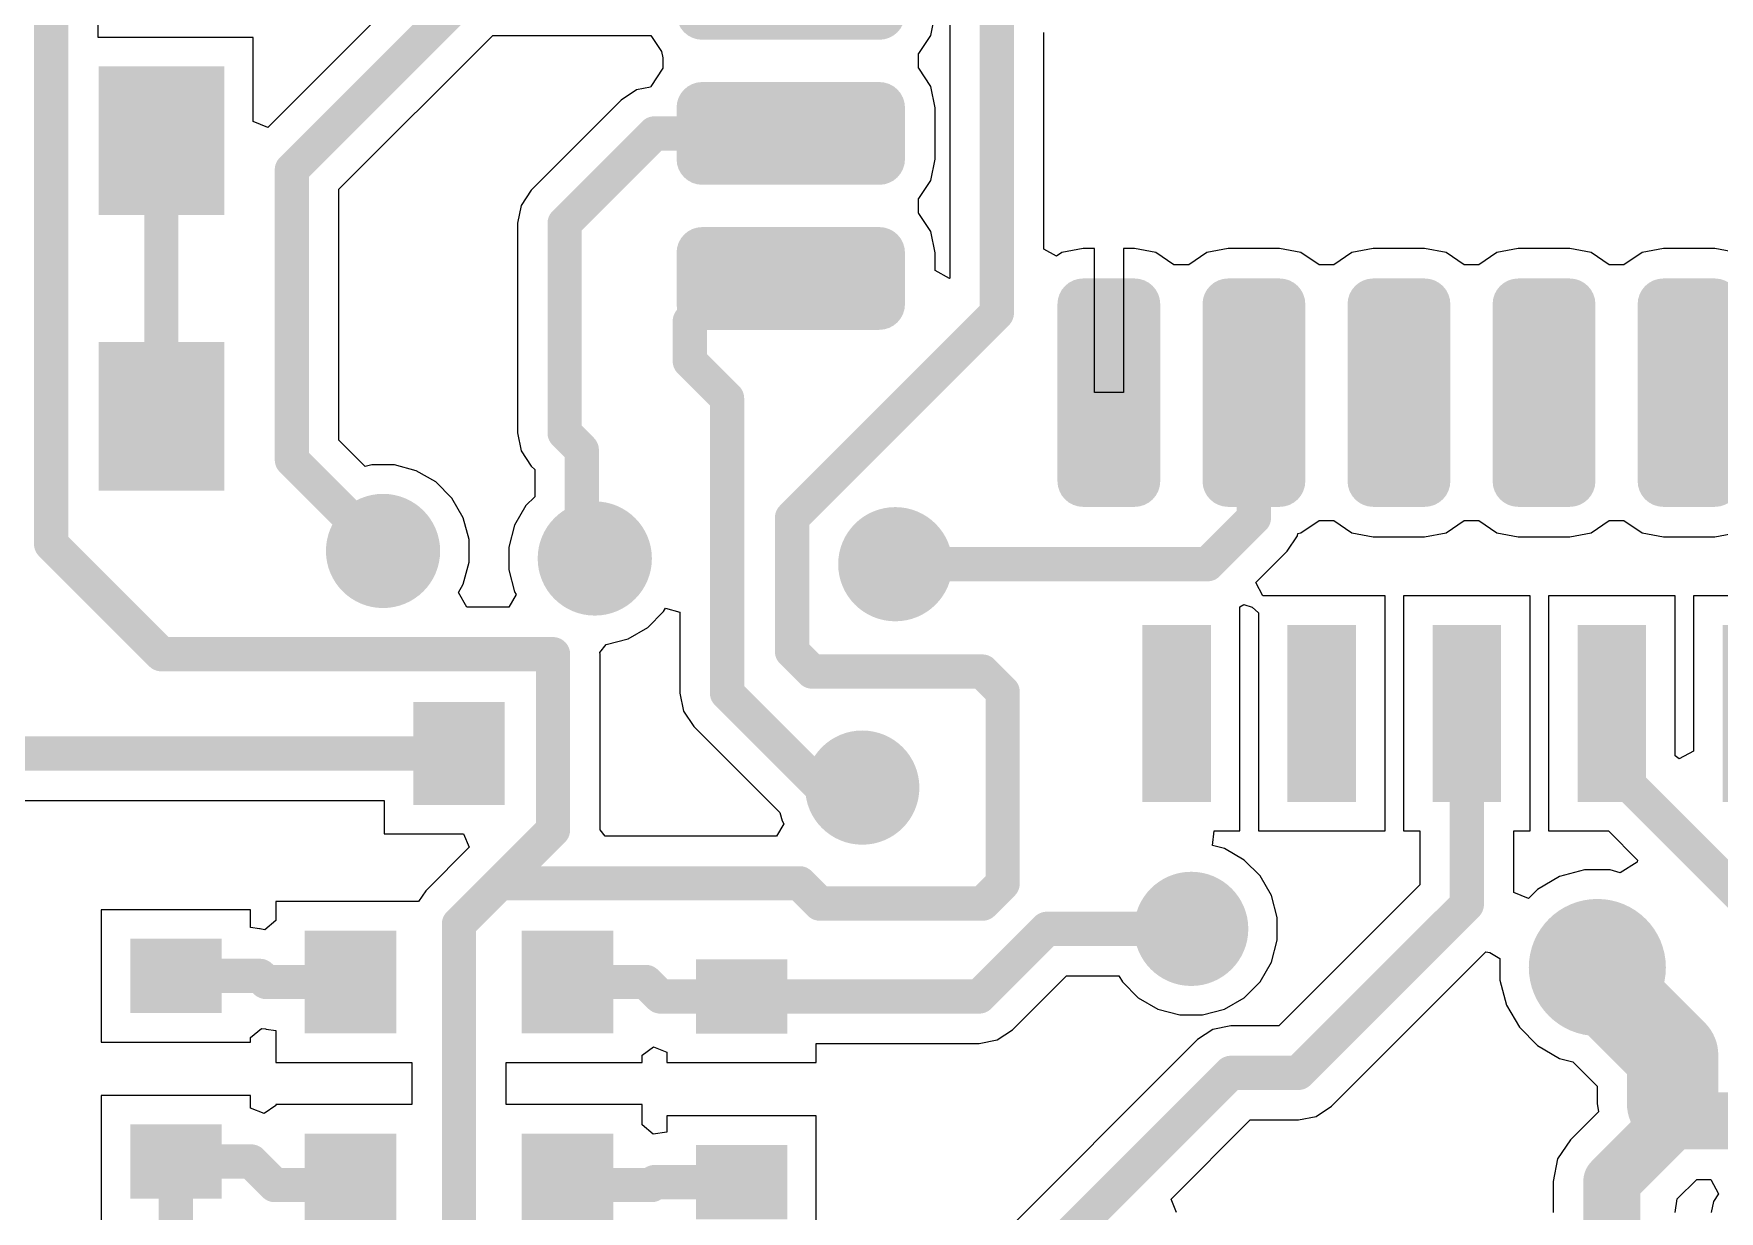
# Model space of a CAD drawing. Header units: millimetres. Extents: x 36.4 to 113.6, y 66.6 to 115.9.
# Drawn here: x 79.4 to 94.16, y 81.3 to 91.62 of the extents above; entities that cross this region are included whole.
import ezdxf

# ---------------------------------------------------------------- set-up
doc = ezdxf.new("R2010")
doc.units = ezdxf.units.MM
doc.layers.add('TopLayer', color=1, linetype='Continuous')
doc.layers.add('ViaHoleLayer', color=16, linetype='Continuous')

# ---------------------------------------------------------------- blocks, each defined once
blk = doc.blocks.new('SO_16_6')
at = {"layer": 'TopLayer'}
for points in [[(-3.525, 4.75), (-1.975, 4.75), (-1.975, 4.15), (-3.525, 4.15)], [(1.875, 4.75), (3.425, 4.75), (3.425, 4.15), (1.875, 4.15)], [(-3.525, 3.48), (-1.975, 3.48), (-1.975, 2.88), (-3.525, 2.88)], [(1.875, 3.48), (3.425, 3.48), (3.425, 2.88), (1.875, 2.88)], [(-3.525, 2.21), (-1.975, 2.21), (-1.975, 1.61), (-3.525, 1.61)], [(1.875, 2.21), (3.425, 2.21), (3.425, 1.61), (1.875, 1.61)], [(-3.525, 0.94), (-1.975, 0.94), (-1.975, 0.34), (-3.525, 0.34)], [(1.875, 0.94), (3.425, 0.94), (3.425, 0.34), (1.875, 0.34)], [(-3.525, -0.33), (-1.975, -0.33), (-1.975, -0.93), (-3.525, -0.93)], [(1.875, -0.33), (3.425, -0.33), (3.425, -0.93), (1.875, -0.93)], [(-3.525, -1.6), (-1.975, -1.6), (-1.975, -2.2), (-3.525, -2.2)], [(1.875, -1.6), (3.425, -1.6), (3.425, -2.2), (1.875, -2.2)], [(-3.525, -2.87), (-1.975, -2.87), (-1.975, -3.47), (-3.525, -3.47)], [(1.875, -2.87), (3.425, -2.87), (3.425, -3.47), (1.875, -3.47)], [(-3.525, -4.14), (-1.975, -4.14), (-1.975, -4.74), (-3.525, -4.74)], [(1.875, -4.14), (3.425, -4.14), (3.425, -4.74), (1.875, -4.74)]]:
    blk.add_hatch(color=1, dxfattribs=at).paths.add_polyline_path(points)
blk = doc.blocks.new('ESP32_WROOM_32E_25')
at = {"layer": 'TopLayer'}
h = blk.add_hatch(color=1, dxfattribs=at)
edge = h.paths.add_edge_path()
edge.add_arc((-7.725, -6.695), 0.225, 270, 360)
edge.add_line((-7.5, -6.695), (-7.5, -6.245))
edge.add_arc((-7.725, -6.245), 0.225, 0, 90)
edge.add_line((-7.725, -6.02), (-9.275, -6.02))
edge.add_arc((-9.275, -6.245), 0.225, 90, 180)
edge.add_line((-9.5, -6.245), (-9.5, -6.695))
edge.add_arc((-9.275, -6.695), 0.225, 180, 270)
edge.add_line((-9.275, -6.92), (-7.725, -6.92))
h = blk.add_hatch(color=1, dxfattribs=at)
edge = h.paths.add_edge_path()
edge.add_arc((-7.725, -7.965), 0.225, 270, 360)
edge.add_line((-7.5, -7.965), (-7.5, -7.515))
edge.add_arc((-7.725, -7.515), 0.225, 0, 90)
edge.add_line((-7.725, -7.29), (-9.275, -7.29))
edge.add_arc((-9.275, -7.515), 0.225, 90, 180)
edge.add_line((-9.5, -7.515), (-9.5, -7.965))
edge.add_arc((-9.275, -7.965), 0.225, 180, 270)
edge.add_line((-9.275, -8.19), (-7.725, -8.19))
h = blk.add_hatch(color=1, dxfattribs=at)
edge = h.paths.add_edge_path()
edge.add_arc((-7.725, -9.235), 0.225, 270, 360)
edge.add_line((-7.5, -9.235), (-7.5, -8.785))
edge.add_arc((-7.725, -8.785), 0.225, 0, 90)
edge.add_line((-7.725, -8.56), (-9.275, -8.56))
edge.add_arc((-9.275, -8.785), 0.225, 90, 180)
edge.add_line((-9.5, -8.785), (-9.5, -9.235))
edge.add_arc((-9.275, -9.235), 0.225, 180, 270)
edge.add_line((-9.275, -9.46), (-7.725, -9.46))
h = blk.add_hatch(color=1, dxfattribs=at)
edge = h.paths.add_edge_path()
edge.add_arc((-5.94, -10.785), 0.225, 180, 270)
edge.add_line((-5.94, -11.01), (-5.49, -11.01))
edge.add_arc((-5.49, -10.785), 0.225, 270, 360)
edge.add_line((-5.265, -10.785), (-5.265, -9.235))
edge.add_arc((-5.49, -9.235), 0.225, 0, 90)
edge.add_line((-5.49, -9.01), (-5.94, -9.01))
edge.add_arc((-5.94, -9.235), 0.225, 90, 180)
edge.add_line((-6.165, -9.235), (-6.165, -10.785))
h = blk.add_hatch(color=1, dxfattribs=at)
edge = h.paths.add_edge_path()
edge.add_arc((-4.67, -10.785), 0.225, 180, 270)
edge.add_line((-4.67, -11.01), (-4.22, -11.01))
edge.add_arc((-4.22, -10.785), 0.225, 270, 360)
edge.add_line((-3.995, -10.785), (-3.995, -9.235))
edge.add_arc((-4.22, -9.235), 0.225, 0, 90)
edge.add_line((-4.22, -9.01), (-4.67, -9.01))
edge.add_arc((-4.67, -9.235), 0.225, 90, 180)
edge.add_line((-4.895, -9.235), (-4.895, -10.785))
h = blk.add_hatch(color=1, dxfattribs=at)
edge = h.paths.add_edge_path()
edge.add_arc((-3.4, -10.785), 0.225, 180, 270)
edge.add_line((-3.4, -11.01), (-2.95, -11.01))
edge.add_arc((-2.95, -10.785), 0.225, 270, 360)
edge.add_line((-2.725, -10.785), (-2.725, -9.235))
edge.add_arc((-2.95, -9.235), 0.225, 0, 90)
edge.add_line((-2.95, -9.01), (-3.4, -9.01))
edge.add_arc((-3.4, -9.235), 0.225, 90, 180)
edge.add_line((-3.625, -9.235), (-3.625, -10.785))
h = blk.add_hatch(color=1, dxfattribs=at)
edge = h.paths.add_edge_path()
edge.add_arc((-1.68, -9.235), 0.225, 0, 90)
edge.add_line((-1.68, -9.01), (-2.13, -9.01))
edge.add_arc((-2.13, -9.235), 0.225, 90, 180)
edge.add_line((-2.355, -9.235), (-2.355, -10.785))
edge.add_arc((-2.13, -10.785), 0.225, 180, 270)
edge.add_line((-2.13, -11.01), (-1.68, -11.01))
edge.add_arc((-1.68, -10.785), 0.225, 270, 360)
edge.add_line((-1.455, -10.785), (-1.455, -9.235))
h = blk.add_hatch(color=1, dxfattribs=at)
edge = h.paths.add_edge_path()
edge.add_arc((-0.41, -9.235), 0.225, 0, 90)
edge.add_line((-0.41, -9.01), (-0.86, -9.01))
edge.add_arc((-0.86, -9.235), 0.225, 90, 180)
edge.add_line((-1.085, -9.235), (-1.085, -10.785))
edge.add_arc((-0.86, -10.785), 0.225, 180, 270)
edge.add_line((-0.86, -11.01), (-0.41, -11.01))
edge.add_arc((-0.41, -10.785), 0.225, 270, 360)
edge.add_line((-0.185, -10.785), (-0.185, -9.235))
blk = doc.blocks.new('SOT_23_3_34')
at = {"layer": 'TopLayer'}
for points in [[(0.4, 0.45), (0.4, -0.45), (-0.4, -0.45), (-0.4, 0.45)], [(-0.55, -1.55), (-0.55, -2.45), (-1.35, -2.45), (-1.35, -1.55)], [(1.35, -1.55), (1.35, -2.45), (0.55, -2.45), (0.55, -1.55)]]:
    blk.add_hatch(color=1, dxfattribs=at).paths.add_polyline_path(points)
blk = doc.blocks.new('SOT_23_3_35')
at = {"layer": 'TopLayer'}
for points in [[(0.4, 0.45), (0.4, -0.45), (-0.4, -0.45), (-0.4, 0.45)], [(-0.55, -1.55), (-0.55, -2.45), (-1.35, -2.45), (-1.35, -1.55)], [(1.35, -1.55), (1.35, -2.45), (0.55, -2.45), (0.55, -1.55)]]:
    blk.add_hatch(color=1, dxfattribs=at).paths.add_polyline_path(points)
blk = doc.blocks.new('D0805_37')
at = {"layer": 'TopLayer'}
for points in [[(-1.725, 0.65), (-0.625, 0.65), (-0.625, -0.65), (-1.725, -0.65)], [(0.575, 0.65), (1.675, 0.65), (1.675, -0.65), (0.575, -0.65)]]:
    blk.add_hatch(color=1, dxfattribs=at).paths.add_polyline_path(points)
blk = doc.blocks.new('R0603_43')
at = {"layer": 'TopLayer'}
for points in [[(-0.49, 0.4), (-0.49, -0.4), (-1.14, -0.4), (-1.14, 0.4)], [(1.135, 0.4), (1.135, -0.4), (0.485, -0.4), (0.485, 0.4)]]:
    blk.add_hatch(color=1, dxfattribs=at).paths.add_polyline_path(points)
blk = doc.blocks.new('R0603_44')
at = {"layer": 'TopLayer'}
for points in [[(-0.49, 0.4), (-0.49, -0.4), (-1.14, -0.4), (-1.14, 0.4)], [(1.135, 0.4), (1.135, -0.4), (0.485, -0.4), (0.485, 0.4)]]:
    blk.add_hatch(color=1, dxfattribs=at).paths.add_polyline_path(points)
blk = doc.blocks.new('R0805_46')
at = {"layer": 'TopLayer'}
for points in [[(-1.7, 0.65), (-0.6, 0.65), (-0.6, -0.65), (-1.7, -0.65)], [(0.6, 0.65), (1.7, 0.65), (1.7, -0.65), (0.6, -0.65)]]:
    blk.add_hatch(color=1, dxfattribs=at).paths.add_polyline_path(points)

msp = doc.modelspace()

# ---------------------------------------------------------------- hatches: boundary and pattern name
at = {"layer": 'TopLayer'}
h = msp.add_hatch(color=1, dxfattribs=at)
edge = h.paths.add_edge_path()
edge.add_arc((82.459, 87.086), 0.5, 0, 360)
h = msp.add_hatch(color=1, dxfattribs=at)
edge = h.paths.add_edge_path()
edge.add_arc((84.313, 87.02), 0.5, 0, 360)
h = msp.add_hatch(color=1, dxfattribs=at)
edge = h.paths.add_edge_path()
edge.add_arc((86.944, 86.97), 0.5, 0, 360)
h = msp.add_hatch(color=1, dxfattribs=at)
edge = h.paths.add_edge_path()
edge.add_arc((86.655, 85.014), 0.5, 0, 360)
h = msp.add_hatch(color=1, dxfattribs=at)
edge = h.paths.add_edge_path()
edge.add_arc((89.535, 83.777), 0.5, 0, 360)
h = msp.add_hatch(color=1, dxfattribs=at)
edge = h.paths.add_edge_path()
edge.add_arc((93.091, 83.439), 0.6, 0, 360)
at = {"layer": 'ViaHoleLayer'}
h = msp.add_hatch(color=16, dxfattribs=at)
edge = h.paths.add_edge_path()
edge.add_arc((82.459, 87.086), 0.2, 0, 360)
h = msp.add_hatch(color=16, dxfattribs=at)
edge = h.paths.add_edge_path()
edge.add_arc((84.313, 87.02), 0.2, 0, 360)
h = msp.add_hatch(color=16, dxfattribs=at)
edge = h.paths.add_edge_path()
edge.add_arc((86.944, 86.97), 0.2, 0, 360)
h = msp.add_hatch(color=16, dxfattribs=at)
edge = h.paths.add_edge_path()
edge.add_arc((86.655, 85.014), 0.2, 0, 360)
h = msp.add_hatch(color=16, dxfattribs=at)
edge = h.paths.add_edge_path()
edge.add_arc((89.535, 83.777), 0.2, 0, 360)
h = msp.add_hatch(color=16, dxfattribs=at)
edge = h.paths.add_edge_path()
edge.add_arc((93.091, 83.439), 0.3, 0, 360)

# ---------------------------------------------------------------- linework, layer by layer
at = {"layer": 'TopLayer'}
for p, q in [((82.958, 92.303), (81.449, 90.795)), ((79.965, 91.582), (79.965, 92.187)), ((87.255, 91.6), (87.292, 91.787)), ((87.421, 91.796), (87.421, 89.474)), ((81.322, 91.582), (79.965, 91.582)), ((81.322, 90.847), (81.322, 91.582)), ((82.073, 90.253), (83.42, 91.6)), ((83.42, 91.6), (84.803, 91.6)), ((84.803, 91.6), (84.898, 91.458)), ((87.149, 91.442), (87.255, 91.6)), ((88.245, 89.728), (88.245, 91.625)), ((84.898, 91.458), (84.91, 91.405)), ((84.91, 91.405), (84.91, 91.314)), ((87.148, 91.441), (87.149, 91.442)), ((87.148, 91.314), (87.148, 91.441)), ((84.909, 91.312), (84.803, 91.154)), ((84.91, 91.314), (84.909, 91.312)), ((87.149, 91.312), (87.148, 91.314)), ((87.255, 91.154), (87.149, 91.312)), ((84.678, 91.123), (84.545, 91.033)), ((84.801, 91.147), (84.678, 91.123)), ((84.803, 91.154), (84.801, 91.147)), ((87.292, 90.967), (87.255, 91.154)), ((84.545, 91.033), (83.757, 90.246)), ((87.292, 90.517), (87.292, 90.967)), ((81.449, 90.795), (81.322, 90.847)), ((87.255, 90.33), (87.292, 90.517)), ((87.149, 90.172), (87.255, 90.33)), ((82.073, 88.055), (82.073, 90.253)), ((83.757, 90.246), (83.668, 90.112)), ((83.668, 90.112), (83.637, 89.955)), ((87.148, 90.171), (87.149, 90.172)), ((87.148, 90.044), (87.148, 90.171)), ((87.149, 90.042), (87.148, 90.044)), ((87.255, 89.884), (87.149, 90.042)), ((83.637, 89.955), (83.637, 88.12)), ((87.292, 89.697), (87.255, 89.884)), ((88.589, 89.735), (88.402, 89.698)), ((88.687, 89.735), (88.589, 89.735)), ((88.687, 88.472), (88.687, 89.735)), ((89.039, 89.735), (88.941, 89.735)), ((88.941, 89.735), (88.941, 88.472)), ((89.226, 89.698), (89.039, 89.735)), ((89.859, 89.735), (89.672, 89.698)), ((90.309, 89.735), (89.859, 89.735)), ((90.496, 89.698), (90.309, 89.735)), ((91.129, 89.735), (90.942, 89.698)), ((91.579, 89.735), (91.129, 89.735)), ((91.766, 89.698), (91.579, 89.735)), ((92.399, 89.735), (92.212, 89.698)), ((92.849, 89.735), (92.399, 89.735)), ((93.036, 89.698), (92.849, 89.735)), ((93.669, 89.735), (93.482, 89.698)), ((94.119, 89.735), (93.669, 89.735)), ((94.306, 89.698), (94.119, 89.735)), ((87.292, 89.541), (87.292, 89.697)), ((88.357, 89.668), (88.245, 89.728)), ((88.402, 89.698), (88.357, 89.668)), ((89.384, 89.592), (89.226, 89.698)), ((89.385, 89.591), (89.384, 89.592)), ((89.512, 89.591), (89.385, 89.591)), ((89.514, 89.592), (89.512, 89.591)), ((89.672, 89.698), (89.514, 89.592)), ((90.654, 89.592), (90.496, 89.698)), ((90.655, 89.591), (90.654, 89.592)), ((90.782, 89.591), (90.655, 89.591)), ((90.784, 89.592), (90.782, 89.591)), ((90.942, 89.698), (90.784, 89.592)), ((91.924, 89.592), (91.766, 89.698)), ((91.925, 89.591), (91.924, 89.592)), ((92.052, 89.591), (91.925, 89.591)), ((92.054, 89.592), (92.052, 89.591)), ((92.212, 89.698), (92.054, 89.592)), ((93.194, 89.592), (93.036, 89.698)), ((93.195, 89.591), (93.194, 89.592)), ((93.322, 89.591), (93.195, 89.591)), ((93.324, 89.592), (93.322, 89.591)), ((93.482, 89.698), (93.324, 89.592)), ((87.419, 89.473), (87.292, 89.541)), ((87.421, 89.474), (87.419, 89.473)), ((88.941, 88.472), (88.687, 88.472)), ((83.637, 88.12), (83.668, 87.963)), ((82.303, 87.825), (82.073, 88.055)), ((83.668, 87.963), (83.757, 87.829)), ((82.36, 87.84), (82.303, 87.825)), ((82.558, 87.84), (82.36, 87.84)), ((82.75, 87.789), (82.558, 87.84)), ((83.757, 87.829), (83.787, 87.8)), ((82.922, 87.69), (82.75, 87.789)), ((83.062, 87.549), (82.922, 87.69)), ((83.787, 87.8), (83.787, 87.56)), ((83.161, 87.377), (83.062, 87.549)), ((83.787, 87.56), (83.71, 87.483)), ((83.213, 87.185), (83.161, 87.377)), ((83.71, 87.483), (83.61, 87.311)), ((83.61, 87.311), (83.559, 87.12)), ((90.465, 87.218), (90.469, 87.24)), ((90.469, 87.24), (90.496, 87.246)), ((90.496, 87.246), (90.654, 87.352)), ((90.654, 87.352), (90.655, 87.353)), ((90.655, 87.353), (90.782, 87.353)), ((90.782, 87.353), (90.784, 87.352)), ((90.784, 87.352), (90.942, 87.246)), ((90.942, 87.246), (91.129, 87.209)), ((91.579, 87.209), (91.766, 87.246)), ((91.766, 87.246), (91.924, 87.352)), ((91.924, 87.352), (91.925, 87.353)), ((91.925, 87.353), (92.052, 87.353)), ((92.052, 87.353), (92.054, 87.352)), ((92.054, 87.352), (92.212, 87.246)), ((92.212, 87.246), (92.399, 87.209)), ((92.849, 87.209), (93.036, 87.246)), ((93.036, 87.246), (93.194, 87.352)), ((93.194, 87.352), (93.195, 87.353)), ((93.195, 87.353), (93.322, 87.353)), ((93.322, 87.353), (93.324, 87.352)), ((93.324, 87.352), (93.482, 87.246)), ((93.482, 87.246), (93.669, 87.209)), ((94.119, 87.209), (94.306, 87.246)), ((83.213, 86.987), (83.213, 87.185)), ((83.559, 87.12), (83.559, 86.921)), ((90.101, 86.81), (90.375, 87.085)), ((90.375, 87.085), (90.465, 87.218)), ((91.129, 87.209), (91.579, 87.209)), ((92.399, 87.209), (92.849, 87.209)), ((93.669, 87.209), (94.119, 87.209)), ((83.161, 86.795), (83.213, 86.987)), ((83.119, 86.721), (83.161, 86.795)), ((83.559, 86.921), (83.61, 86.729)), ((90.163, 86.693), (90.101, 86.81)), ((83.192, 86.594), (83.119, 86.721)), ((83.625, 86.704), (83.561, 86.594)), ((83.61, 86.729), (83.625, 86.704)), ((90.244, 86.693), (90.163, 86.693)), ((91.232, 86.693), (90.244, 86.693)), ((91.232, 84.635), (91.232, 86.693)), ((92.502, 86.693), (91.394, 86.693)), ((91.394, 86.693), (91.394, 84.635)), ((92.502, 84.635), (92.502, 86.693)), ((93.772, 86.693), (92.664, 86.693)), ((92.664, 86.693), (92.664, 84.635)), ((93.772, 85.292), (93.772, 86.693)), ((95.042, 86.693), (93.934, 86.693)), ((93.934, 86.693), (93.934, 85.332)), ((83.561, 86.594), (83.192, 86.594)), ((84.776, 86.417), (84.916, 86.557)), ((84.916, 86.557), (84.932, 86.585)), ((84.932, 86.585), (85.059, 86.551)), ((85.059, 86.551), (85.059, 85.842)), ((89.962, 86.596), (89.997, 86.617)), ((89.962, 84.635), (89.962, 86.596)), ((89.997, 86.617), (90.068, 86.593)), ((90.068, 86.593), (90.124, 86.545)), ((90.124, 86.545), (90.124, 84.635)), ((84.604, 86.318), (84.776, 86.417)), ((84.356, 86.198), (84.412, 86.266)), ((84.359, 86.182), (84.356, 86.198)), ((84.412, 86.266), (84.604, 86.318)), ((84.359, 84.643), (84.359, 86.182)), ((85.059, 85.842), (85.09, 85.684)), ((85.09, 85.684), (85.18, 85.55)), ((85.18, 85.55), (85.933, 84.797)), ((93.934, 85.332), (93.807, 85.267)), ((93.807, 85.267), (93.772, 85.292)), ((79.248, 84.9), (82.47, 84.9)), ((82.47, 84.9), (82.47, 84.608)), ((85.933, 84.797), (85.953, 84.723)), ((85.953, 84.723), (85.967, 84.698)), ((82.47, 84.608), (83.164, 84.608)), ((83.164, 84.608), (83.212, 84.491)), ((84.404, 84.588), (84.359, 84.643)), ((85.904, 84.588), (84.404, 84.588)), ((85.967, 84.698), (85.904, 84.588)), ((89.72, 84.508), (89.737, 84.635)), ((89.737, 84.635), (89.962, 84.635)), ((90.124, 84.635), (91.232, 84.635)), ((91.394, 84.635), (91.536, 84.635)), ((91.536, 84.635), (91.536, 84.162)), ((92.36, 84.095), (92.36, 84.635)), ((92.36, 84.635), (92.502, 84.635)), ((92.664, 84.635), (93.189, 84.635)), ((93.189, 84.635), (93.444, 84.38)), ((83.212, 84.491), (82.833, 84.111)), ((89.826, 84.48), (89.72, 84.508)), ((89.998, 84.38), (89.826, 84.48)), ((90.138, 84.24), (89.998, 84.38)), ((92.979, 84.293), (92.761, 84.235)), ((93.203, 84.293), (92.979, 84.293)), ((93.291, 84.269), (93.203, 84.293)), ((93.44, 84.361), (93.291, 84.269)), ((93.444, 84.38), (93.44, 84.361)), ((90.238, 84.068), (90.138, 84.24)), ((91.536, 84.162), (90.302, 82.928)), ((92.567, 84.122), (92.487, 84.043)), ((92.761, 84.235), (92.567, 84.122)), ((82.769, 84.016), (81.52, 84.016)), ((81.52, 84.016), (81.52, 83.85)), ((82.833, 84.111), (82.769, 84.016)), ((90.289, 83.876), (90.238, 84.068)), ((92.487, 84.043), (92.36, 84.095)), ((81.299, 83.944), (79.991, 83.944)), ((79.991, 83.944), (79.991, 82.786)), ((81.299, 83.788), (81.299, 83.944)), ((81.52, 83.85), (81.423, 83.77)), ((90.289, 83.678), (90.289, 83.876)), ((81.377, 83.777), (81.299, 83.788)), ((81.382, 83.777), (81.377, 83.777)), ((81.395, 83.774), (81.382, 83.777)), ((81.423, 83.77), (81.395, 83.774)), ((90.238, 83.486), (90.289, 83.678)), ((90.764, 82.225), (92.115, 83.576)), ((92.115, 83.576), (92.149, 83.569)), ((92.149, 83.569), (92.237, 83.518)), ((90.138, 83.314), (90.238, 83.486)), ((92.237, 83.518), (92.237, 83.327)), ((87.97, 82.894), (88.442, 83.365)), ((88.442, 83.365), (88.902, 83.365)), ((88.902, 83.365), (88.932, 83.314)), ((88.932, 83.314), (89.072, 83.174)), ((89.998, 83.174), (90.138, 83.314)), ((92.237, 83.327), (92.295, 83.109)), ((89.072, 83.174), (89.244, 83.074)), ((89.826, 83.074), (89.998, 83.174)), ((92.295, 83.109), (92.408, 82.915)), ((89.244, 83.074), (89.436, 83.023)), ((89.436, 83.023), (89.634, 83.023)), ((89.634, 83.023), (89.826, 83.074)), ((81.299, 82.827), (81.395, 82.906)), ((81.299, 82.786), (81.299, 82.827)), ((81.395, 82.906), (81.429, 82.901)), ((81.429, 82.901), (81.435, 82.9)), ((81.435, 82.9), (81.437, 82.9)), ((81.437, 82.9), (81.52, 82.888)), ((81.52, 82.888), (81.52, 82.608)), ((87.679, 82.773), (87.837, 82.804)), ((89.591, 82.807), (87.7, 80.916)), ((87.837, 82.804), (87.97, 82.894)), ((89.724, 82.896), (89.591, 82.807)), ((89.882, 82.928), (89.724, 82.896)), ((90.302, 82.928), (89.882, 82.928)), ((92.408, 82.915), (92.567, 82.756)), ((79.991, 82.786), (81.299, 82.786)), ((84.728, 82.671), (84.826, 82.744)), ((84.728, 82.608), (84.728, 82.671)), ((84.826, 82.744), (84.944, 82.697)), ((84.944, 82.697), (84.944, 82.606)), ((86.252, 82.606), (86.252, 82.773)), ((86.252, 82.773), (87.679, 82.773)), ((92.567, 82.756), (92.761, 82.643)), ((81.52, 82.608), (82.712, 82.608)), ((82.712, 82.608), (82.712, 82.238)), ((83.536, 82.238), (83.536, 82.608)), ((83.536, 82.608), (84.728, 82.608)), ((84.944, 82.606), (86.252, 82.606)), ((92.761, 82.643), (92.877, 82.612)), ((92.877, 82.612), (93.09, 82.399)), ((93.09, 82.399), (93.09, 82.247)), ((81.299, 82.319), (79.991, 82.319)), ((79.991, 82.319), (79.991, 81.161)), ((81.299, 82.206), (81.299, 82.319)), ((81.419, 82.16), (81.299, 82.206)), ((81.52, 82.231), (81.419, 82.16)), ((82.712, 82.238), (81.52, 82.238)), ((81.52, 82.238), (81.52, 82.231)), ((84.728, 82.238), (83.536, 82.238)), ((84.728, 82.06), (84.728, 82.238)), ((90.63, 82.135), (90.764, 82.225)), ((93.09, 82.247), (93.1, 82.174)), ((84.825, 81.979), (84.728, 82.06)), ((86.252, 82.139), (84.944, 82.139)), ((84.944, 82.139), (84.944, 81.998)), ((86.252, 80.981), (86.252, 82.139)), ((89.359, 81.41), (90.052, 82.104)), ((90.052, 82.104), (90.473, 82.104)), ((90.473, 82.104), (90.63, 82.135)), ((93.1, 82.174), (92.855, 81.929)), ((84.944, 81.998), (84.825, 81.979)), ((92.855, 81.929), (92.743, 81.762)), ((92.743, 81.762), (92.704, 81.565)), ((92.704, 81.565), (92.704, 81.293)), ((93.791, 81.412), (93.963, 81.583)), ((93.963, 81.583), (94.084, 81.583)), ((94.084, 81.583), (94.152, 81.456)), ((89.407, 81.293), (89.359, 81.41)), ((93.772, 81.293), (93.791, 81.412)), ((94.107, 81.389), (94.088, 81.293)), ((94.152, 81.456), (94.107, 81.389))]:
    msp.add_line(p, q, dxfattribs=at)
for points, const_width in [([(79.553, 87.147), (79.553, 92.71)], 0.3), ([(81.661, 90.424), (83.249, 92.012)], 0.3), ([(87.833, 89.169), (87.833, 91.796)], 0.3), ([(80.518, 88.265), (80.518, 90.678)], 0.3), ([(84.049, 89.955), (84.836, 90.742)], 0.3), ([(84.836, 90.742), (86.029, 90.742)], 0.3), ([(81.661, 87.884), (81.661, 90.424)], 0.3), ([(84.049, 88.12), (84.049, 89.955)], 0.3), ([(85.145, 89.098), (85.52, 89.472)], 0.3), ([(85.52, 89.472), (86.029, 89.472)], 0.3), ([(86.04, 87.376), (87.833, 89.169)], 0.3), ([(85.145, 88.748), (85.145, 89.098)], 0.3), ([(85.145, 88.748), (85.471, 88.422)], 0.3), ([(85.471, 85.842), (85.471, 88.422)], 0.3), ([(90.084, 87.376), (90.084, 88.472)], 0.3), ([(84.049, 88.12), (84.199, 87.97)], 0.3), ([(84.199, 87.135), (84.199, 87.97)], 0.3), ([(81.661, 87.884), (82.459, 87.086)], 0.3), ([(86.04, 86.206), (86.04, 87.376)], 0.3), ([(89.678, 86.97), (90.084, 87.376)], 0.3), ([(79.553, 87.147), (80.518, 86.182)], 0.3), ([(84.199, 87.135), (84.313, 87.02)], 0.3), ([(86.944, 86.97), (89.678, 86.97)], 0.3), ([(86.04, 86.206), (86.216, 86.03)], 0.3), ([(80.518, 86.182), (83.947, 86.182)], 0.3), ([(83.947, 84.643), (83.947, 86.182)], 0.3), ([(86.216, 86.03), (87.706, 86.03)], 0.3), ([(87.706, 86.03), (87.884, 85.852)], 0.3), ([(85.471, 85.842), (86.299, 85.014)], 0.3), ([(87.884, 84.174), (87.884, 85.852)], 0.3), ([(91.948, 83.991), (91.948, 85.664)], 0.3), ([(93.218, 85.189), (93.218, 85.664)], 0.3), ([(79.248, 85.312), (83.124, 85.312)], 0.3), ([(93.218, 85.189), (94.401, 84.006)], 0.3), ([(86.299, 85.014), (86.655, 85.014)], 0.3), ([(83.48, 84.176), (83.947, 84.643)], 0.3), ([(83.124, 83.82), (83.48, 84.176)], 0.3), ([(83.48, 84.176), (86.106, 84.176)], 0.3), ([(86.106, 84.176), (86.284, 83.998)], 0.3), ([(87.708, 83.998), (87.884, 84.174)], 0.3), ([(86.284, 83.998), (87.708, 83.998)], 0.3), ([(90.473, 82.516), (91.948, 83.991)], 0.3), ([(83.124, 79.534), (83.124, 83.82)], 0.3), ([(87.679, 83.185), (88.271, 83.777)], 0.3), ([(88.271, 83.777), (89.535, 83.777)], 0.3), ([(93.091, 83.331), (93.091, 83.439)], 0.8), ([(93.091, 83.331), (93.75, 82.672)], 0.8), ([(80.645, 83.365), (81.382, 83.365)], 0.3), ([(81.382, 83.365), (81.435, 83.312)], 0.3), ([(81.435, 83.312), (82.174, 83.312)], 0.3), ([(84.074, 83.312), (84.76, 83.312)], 0.3), ([(84.76, 83.312), (84.887, 83.185)], 0.3), ([(84.887, 83.185), (87.679, 83.185)], 0.3), ([(93.75, 82.247), (93.75, 82.672)], 0.8), ([(87.87, 80.504), (89.882, 82.516)], 0.3), ([(89.882, 82.516), (90.473, 82.516)], 0.3), ([(93.218, 81.565), (93.75, 82.097)], 0.5), ([(93.75, 82.097), (99.513, 82.097)], 0.5), ([(80.645, 76.2), (80.645, 81.74)], 0.3), ([(80.645, 81.74), (81.305, 81.74)], 0.3), ([(81.305, 81.74), (81.511, 81.534)], 0.3), ([(93.218, 80.264), (93.218, 81.565)], 0.5), ([(81.511, 81.534), (82.174, 81.534)], 0.3), ([(84.074, 81.534), (84.811, 81.534)], 0.3), ([(84.811, 81.534), (84.837, 81.56)], 0.3), ([(84.837, 81.56), (85.598, 81.56)], 0.3)]:
    msp.add_lwpolyline(points, dxfattribs=dict(at, const_width=const_width))
for points, const_width in [([(80.443, 90.678, 1), (80.593, 90.678, 1)], 0.15), ([(84.761, 90.742, 1), (84.911, 90.742, 1)], 0.15), ([(84.761, 90.742, 1), (84.911, 90.742, 1)], 0.15), ([(85.954, 90.742, 1), (86.104, 90.742, 1)], 0.15), ([(81.586, 90.424, 1), (81.736, 90.424, 1)], 0.15), ([(81.586, 90.424, 1), (81.736, 90.424, 1)], 0.15), ([(83.974, 89.955, 1), (84.124, 89.955, 1)], 0.15), ([(83.974, 89.955, 1), (84.124, 89.955, 1)], 0.15), ([(85.445, 89.472, 1), (85.595, 89.472, 1)], 0.15), ([(85.445, 89.472, 1), (85.595, 89.472, 1)], 0.15), ([(85.954, 89.472, 1), (86.104, 89.472, 1)], 0.15), ([(87.758, 89.169, 1), (87.908, 89.169, 1)], 0.15), ([(87.758, 89.169, 1), (87.908, 89.169, 1)], 0.15), ([(85.07, 89.098, 1), (85.22, 89.098, 1)], 0.15), ([(85.07, 89.098, 1), (85.22, 89.098, 1)], 0.15), ([(85.07, 88.748, 1), (85.22, 88.748, 1)], 0.15), ([(85.07, 88.748, 1), (85.22, 88.748, 1)], 0.15), ([(85.396, 88.422, 1), (85.546, 88.422, 1)], 0.15), ([(85.396, 88.422, 1), (85.546, 88.422, 1)], 0.15), ([(90.009, 88.472, 1), (90.159, 88.472, 1)], 0.15), ([(80.443, 88.265, 1), (80.593, 88.265, 1)], 0.15), ([(83.974, 88.12, 1), (84.124, 88.12, 1)], 0.15), ([(83.974, 88.12, 1), (84.124, 88.12, 1)], 0.15), ([(84.124, 87.97, 1), (84.274, 87.97, 1)], 0.15), ([(84.124, 87.97, 1), (84.274, 87.97, 1)], 0.15), ([(81.586, 87.884, 1), (81.736, 87.884, 1)], 0.15), ([(81.586, 87.884, 1), (81.736, 87.884, 1)], 0.15), ([(85.965, 87.376, 1), (86.115, 87.376, 1)], 0.15), ([(85.965, 87.376, 1), (86.115, 87.376, 1)], 0.15), ([(90.009, 87.376, 1), (90.159, 87.376, 1)], 0.15), ([(90.009, 87.376, 1), (90.159, 87.376, 1)], 0.15), ([(79.478, 87.147, 1), (79.628, 87.147, 1)], 0.15), ([(79.478, 87.147, 1), (79.628, 87.147, 1)], 0.15), ([(82.384, 87.086, 1), (82.534, 87.086, 1)], 0.15), ([(84.124, 87.135, 1), (84.274, 87.135, 1)], 0.15), ([(84.124, 87.135, 1), (84.274, 87.135, 1)], 0.15), ([(84.238, 87.02, 1), (84.388, 87.02, 1)], 0.15), ([(86.869, 86.97, 1), (87.019, 86.97, 1)], 0.15), ([(89.603, 86.97, 1), (89.753, 86.97, 1)], 0.15), ([(89.603, 86.97, 1), (89.753, 86.97, 1)], 0.15), ([(85.965, 86.206, 1), (86.115, 86.206, 1)], 0.15), ([(85.965, 86.206, 1), (86.115, 86.206, 1)], 0.15), ([(80.443, 86.182, 1), (80.593, 86.182, 1)], 0.15), ([(80.443, 86.182, 1), (80.593, 86.182, 1)], 0.15), ([(83.872, 86.182, 1), (84.022, 86.182, 1)], 0.15), ([(83.872, 86.182, 1), (84.022, 86.182, 1)], 0.15), ([(86.141, 86.03, 1), (86.291, 86.03, 1)], 0.15), ([(86.141, 86.03, 1), (86.291, 86.03, 1)], 0.15), ([(87.631, 86.03, 1), (87.781, 86.03, 1)], 0.15), ([(87.631, 86.03, 1), (87.781, 86.03, 1)], 0.15), ([(85.396, 85.842, 1), (85.546, 85.842, 1)], 0.15), ([(85.396, 85.842, 1), (85.546, 85.842, 1)], 0.15), ([(87.809, 85.852, 1), (87.959, 85.852, 1)], 0.15), ([(87.809, 85.852, 1), (87.959, 85.852, 1)], 0.15), ([(91.873, 85.664, 1), (92.023, 85.664, 1)], 0.15), ([(93.143, 85.664, 1), (93.293, 85.664, 1)], 0.15), ([(83.049, 85.312, 1), (83.199, 85.312, 1)], 0.15), ([(93.143, 85.189, 1), (93.293, 85.189, 1)], 0.15), ([(93.143, 85.189, 1), (93.293, 85.189, 1)], 0.15), ([(86.224, 85.014, 1), (86.374, 85.014, 1)], 0.15), ([(86.224, 85.014, 1), (86.374, 85.014, 1)], 0.15), ([(86.58, 85.014, 1), (86.73, 85.014, 1)], 0.15), ([(83.872, 84.643, 1), (84.022, 84.643, 1)], 0.15), ([(83.872, 84.643, 1), (84.022, 84.643, 1)], 0.15), ([(83.405, 84.176, 1), (83.555, 84.176, 1)], 0.15), ([(83.405, 84.176, 1), (83.555, 84.176, 1)], 0.15), ([(83.405, 84.176, 1), (83.555, 84.176, 1)], 0.15), ([(86.031, 84.176, 1), (86.181, 84.176, 1)], 0.15), ([(86.031, 84.176, 1), (86.181, 84.176, 1)], 0.15), ([(87.809, 84.174, 1), (87.959, 84.174, 1)], 0.15), ([(87.809, 84.174, 1), (87.959, 84.174, 1)], 0.15), ([(86.209, 83.998, 1), (86.359, 83.998, 1)], 0.15), ([(86.209, 83.998, 1), (86.359, 83.998, 1)], 0.15), ([(87.633, 83.998, 1), (87.783, 83.998, 1)], 0.15), ([(87.633, 83.998, 1), (87.783, 83.998, 1)], 0.15), ([(91.873, 83.991, 1), (92.023, 83.991, 1)], 0.15), ([(91.873, 83.991, 1), (92.023, 83.991, 1)], 0.15), ([(83.049, 83.82, 1), (83.199, 83.82, 1)], 0.15), ([(83.049, 83.82, 1), (83.199, 83.82, 1)], 0.15), ([(88.196, 83.777, 1), (88.346, 83.777, 1)], 0.15), ([(88.196, 83.777, 1), (88.346, 83.777, 1)], 0.15), ([(89.46, 83.777, 1), (89.61, 83.777, 1)], 0.15), ([(92.891, 83.439, 1), (93.291, 83.439, 1)], 0.4), ([(92.891, 83.331, 1), (93.291, 83.331, 1)], 0.4), ([(92.891, 83.331, 1), (93.291, 83.331, 1)], 0.4), ([(80.57, 83.365, 1), (80.72, 83.365, 1)], 0.15), ([(81.307, 83.365, 1), (81.457, 83.365, 1)], 0.15), ([(81.307, 83.365, 1), (81.457, 83.365, 1)], 0.15), ([(81.36, 83.312, 1), (81.51, 83.312, 1)], 0.15), ([(81.36, 83.312, 1), (81.51, 83.312, 1)], 0.15), ([(82.099, 83.312, 1), (82.249, 83.312, 1)], 0.15), ([(83.999, 83.312, 1), (84.149, 83.312, 1)], 0.15), ([(84.685, 83.312, 1), (84.835, 83.312, 1)], 0.15), ([(84.685, 83.312, 1), (84.835, 83.312, 1)], 0.15), ([(84.812, 83.185, 1), (84.962, 83.185, 1)], 0.15), ([(84.812, 83.185, 1), (84.962, 83.185, 1)], 0.15), ([(87.604, 83.185, 1), (87.754, 83.185, 1)], 0.15), ([(87.604, 83.185, 1), (87.754, 83.185, 1)], 0.15), ([(93.55, 82.672, 1), (93.95, 82.672, 1)], 0.4), ([(93.55, 82.672, 1), (93.95, 82.672, 1)], 0.4), ([(89.807, 82.516, 1), (89.957, 82.516, 1)], 0.15), ([(89.807, 82.516, 1), (89.957, 82.516, 1)], 0.15), ([(90.398, 82.516, 1), (90.548, 82.516, 1)], 0.15), ([(90.398, 82.516, 1), (90.548, 82.516, 1)], 0.15), ([(93.55, 82.247, 1), (93.95, 82.247, 1)], 0.4), ([(93.625, 82.097, 1), (93.875, 82.097, 1)], 0.25), ([(93.625, 82.097, 1), (93.875, 82.097, 1)], 0.25), ([(80.57, 81.74, 1), (80.72, 81.74, 1)], 0.15), ([(80.57, 81.74, 1), (80.72, 81.74, 1)], 0.15), ([(81.23, 81.74, 1), (81.38, 81.74, 1)], 0.15), ([(81.23, 81.74, 1), (81.38, 81.74, 1)], 0.15), ([(93.093, 81.565, 1), (93.343, 81.565, 1)], 0.25), ([(93.093, 81.565, 1), (93.343, 81.565, 1)], 0.25), ([(81.436, 81.534, 1), (81.586, 81.534, 1)], 0.15), ([(81.436, 81.534, 1), (81.586, 81.534, 1)], 0.15), ([(82.099, 81.534, 1), (82.249, 81.534, 1)], 0.15), ([(83.999, 81.534, 1), (84.149, 81.534, 1)], 0.15), ([(84.736, 81.534, 1), (84.886, 81.534, 1)], 0.15), ([(84.736, 81.534, 1), (84.886, 81.534, 1)], 0.15), ([(84.762, 81.56, 1), (84.912, 81.56, 1)], 0.15), ([(84.762, 81.56, 1), (84.912, 81.56, 1)], 0.15), ([(85.523, 81.56, 1), (85.673, 81.56, 1)], 0.15)]:
    msp.add_lwpolyline(points, format="xyb", close=True, dxfattribs=dict(at, const_width=const_width))

# ---------------------------------------------------------------- block references
for name, p in [('ESP32_WROOM_32E_25', (94.529, 98.482)), ('R0805_46', (79.368, 90.678)), ('SOT_23_3_34', (83.124, 85.312))]:
    msp.add_blockref(name, p)
for name, p, rotation in [('D0805_37', (79.343, 88.265), 180), ('SO_16_6', (93.858, 83.014), 90), ('R0603_43', (80.645, 82.55), 270), ('R0603_44', (85.598, 82.375), 90), ('SOT_23_3_35', (83.124, 79.534), 180)]:
    msp.add_blockref(name, p, dxfattribs=dict(rotation=rotation))

doc.saveas('drawing.dxf')
